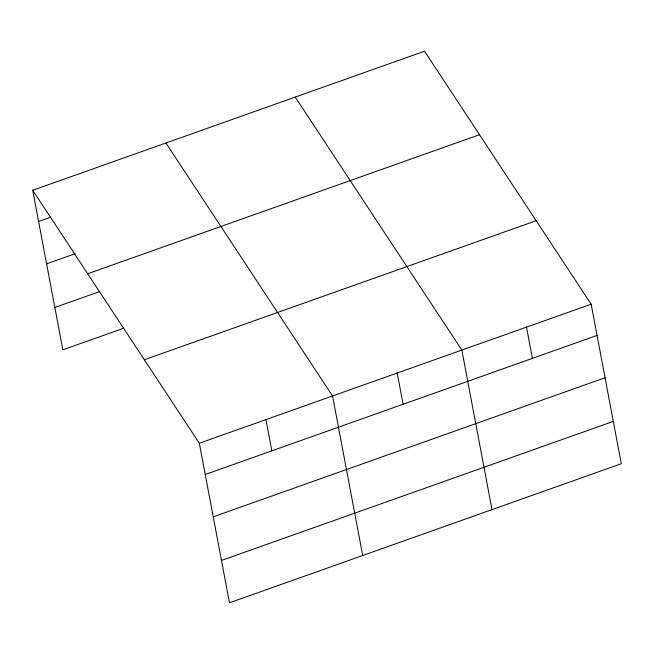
<?xml version="1.0" encoding="UTF-8"?>
<svg xmlns="http://www.w3.org/2000/svg" width="654" height="654" viewBox="0 0 654 654"><rect width="100%" height="100%" fill="white"/><g stroke="black" fill="none" stroke-linecap="round" stroke-linejoin="round"><path stroke-width="0.98" d="M32.7 190.273L424.52 51.216L591.159 304.192L621.3 463.727L229.48 602.784L199.339 443.249L32.7 190.273L62.841 349.808L123.745 328.194M38.602 221.51L50.971 217.12M46.606 263.848L75.153 253.719M87.693 273.756L479.513 134.699M54.846 307.47L99.572 291.602M144.346 359.765L536.166 220.709M199.339 443.249L591.159 304.192M205.242 474.485L597.061 335.428M213.237 516.824L605.056 377.767M221.477 560.445L613.297 421.389M295.216 97.111L461.855 350.078L491.996 509.613M165.92 142.997L332.551 395.964L362.7 555.499M526.503 327.131L532.405 358.367M397.207 373.025L403.109 404.262M265.941 419.606L271.843 450.843"/></g></svg>
